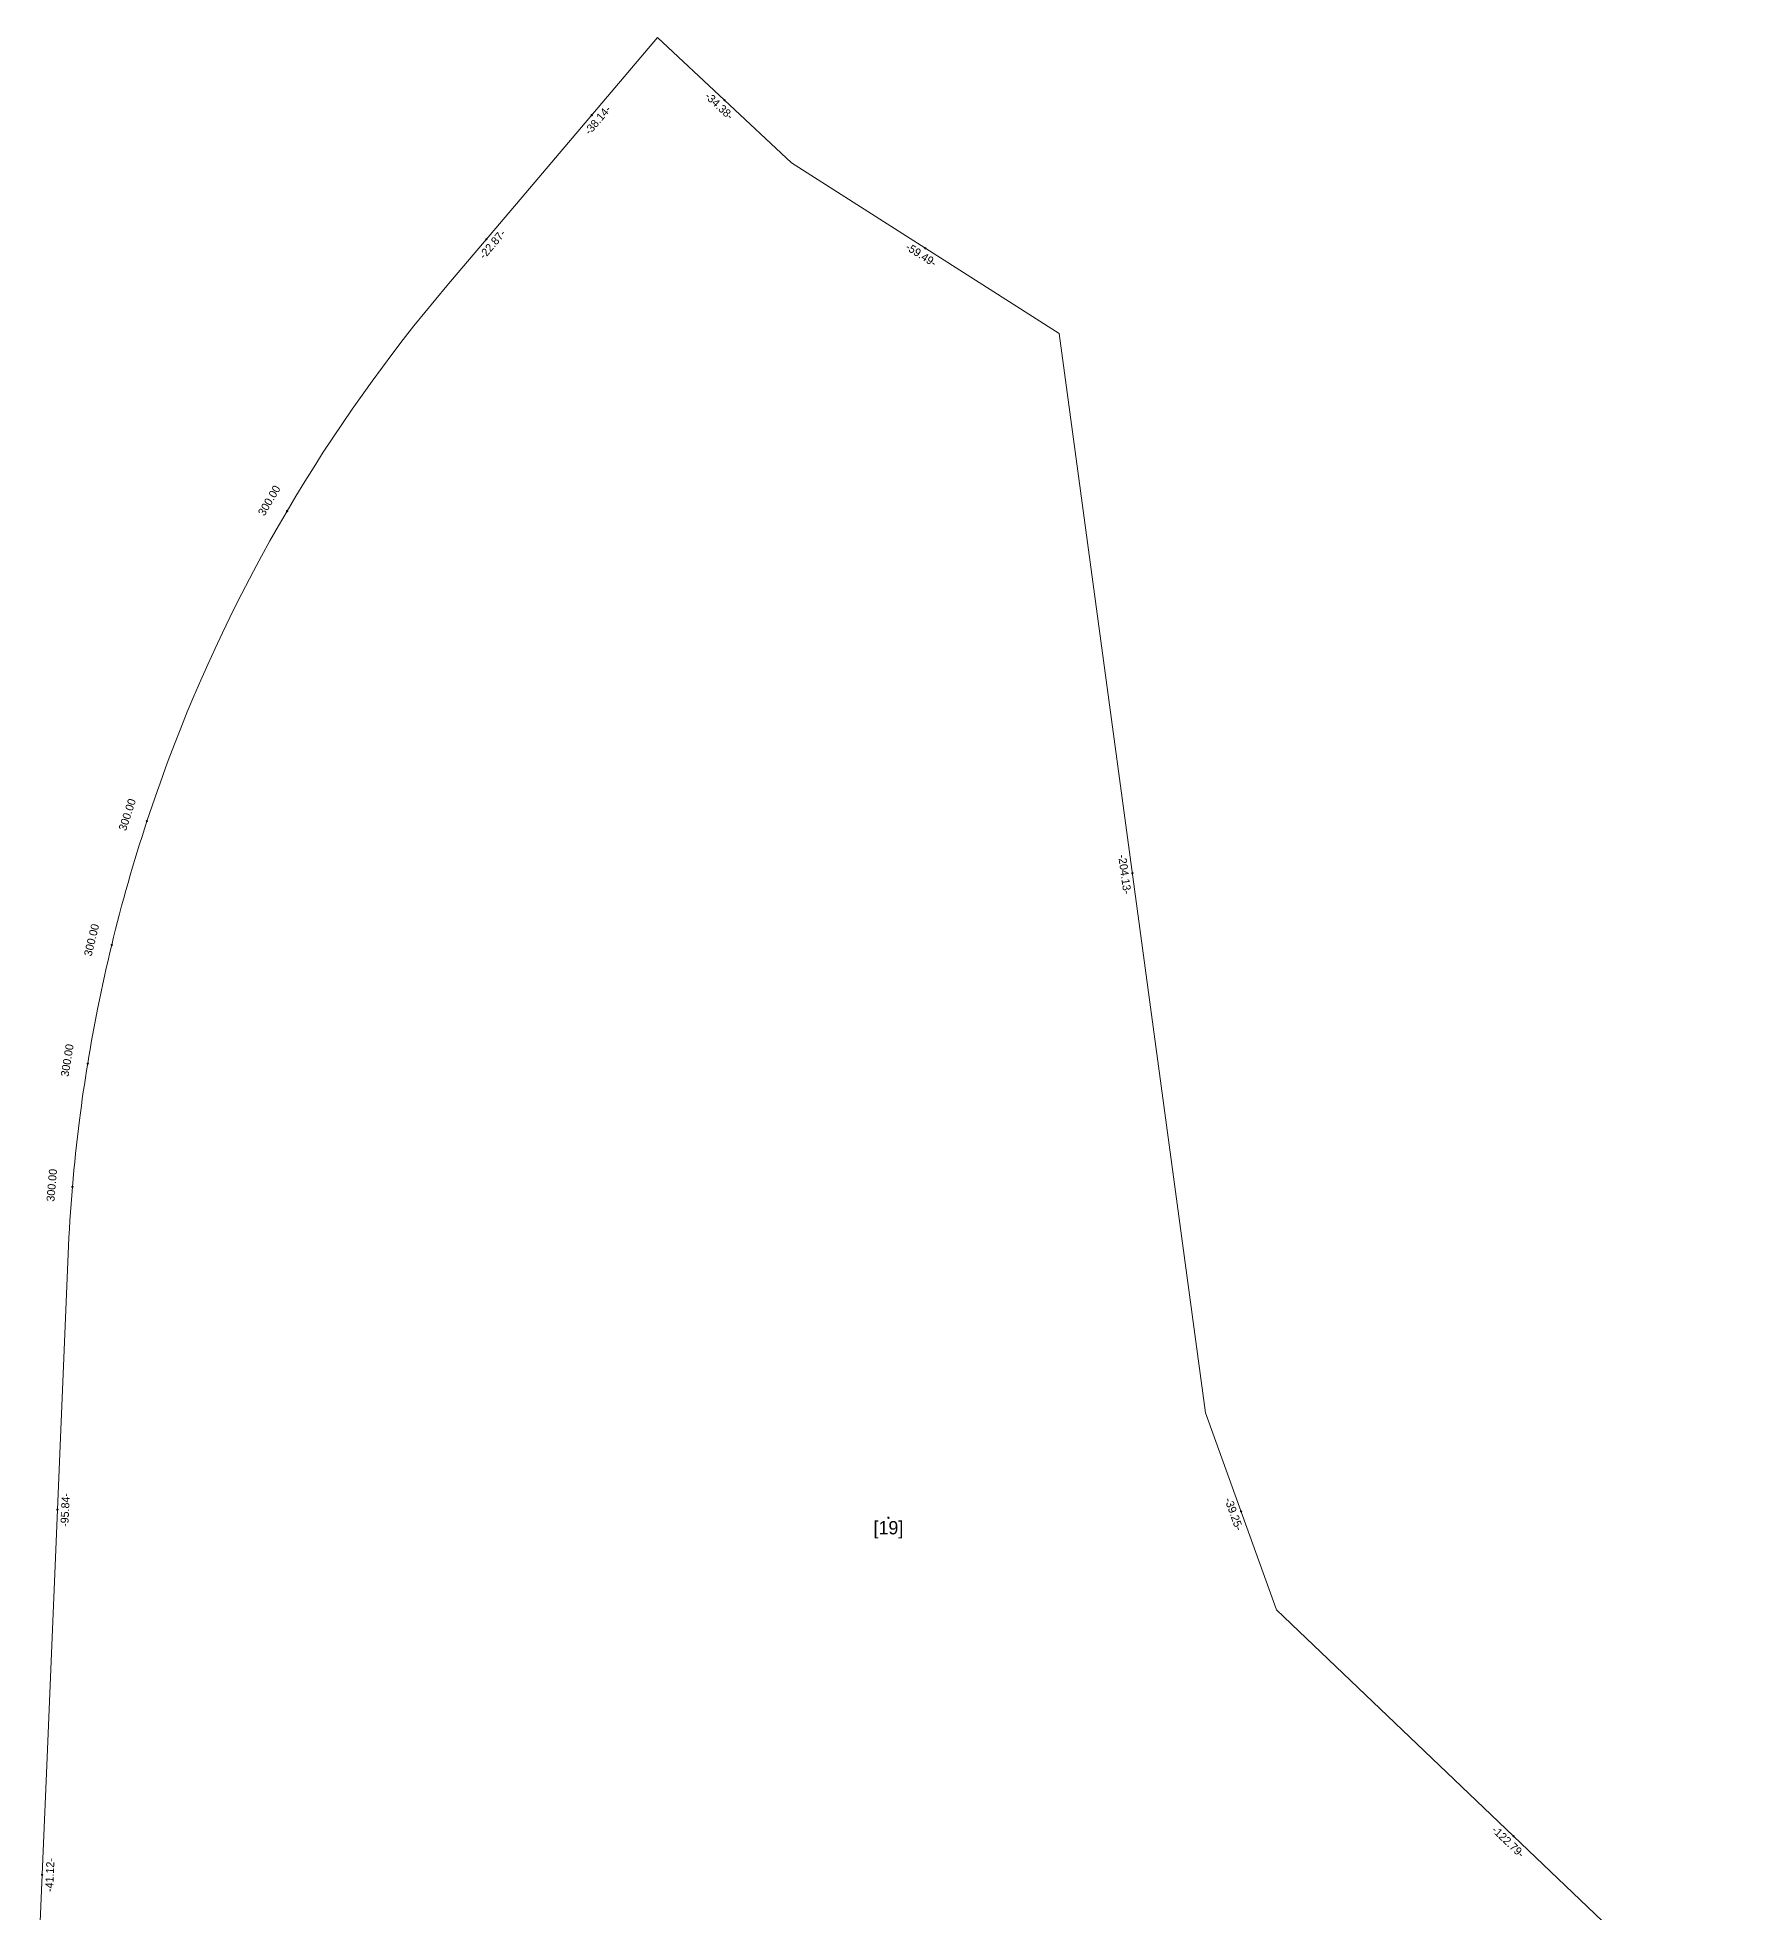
# Model space of a CAD drawing. Extents: x 197107 to 198911, y 664738 to 665947.
# Drawn here: x 197422.2 to 197743.2, y 665534.7 to 665886.1 of the extents above; entities that cross this region are included whole.
import ezdxf
from ezdxf.enums import TextEntityAlignment as Align

# ---------------------------------------------------------------- set-up
doc = ezdxf.new("R2010")
doc.units = 0
doc.header["$LTSCALE"] = 12.5
doc.header["$MEASUREMENT"] = 0
doc.layers.get('0').update_dxf_attribs({"lineweight": 0})
for name, color, linetype, lineweight in [('C1602_0', 1, 'Continuous', 0), ('C1603_0', 1, 'Continuous', 0), ('C1609_0', 1, 'Continuous', 0)]:
    doc.layers.add(name, color=color, linetype=linetype, lineweight=lineweight)
doc.styles.add('TAZAR_HEBTXT', font='HEBTXT.SHX')

# ---------------------------------------------------------------- blocks, each defined once
blk = doc.blocks.new('C1603')
blk.add_circle((0, 0), 0.1)
at = {"color": 1, "style": 'TAZAR_HEBTXT'}
blk.add_attdef('CROSS', text='', height=5, dxfattribs=at).set_placement((-0.03, 1.75), align=Align.MIDDLE)
at = {"style": 'TAZAR_HEBTXT'}
blk.add_attdef('PARCEL_NAME', text='', height=2, dxfattribs=at).set_placement((-0.03, 1.75), align=Align.MIDDLE)
at = {"style": 'TAZAR_HEBTXT', "flags": 1}
for tag, p in [('PARCEL_STATUS', (0, -1.81)), ('PARCEL_SOURCE', (0, -4.76)), ('LEGAL_AREA', (0, -7.34)), ('CALC_AREA', (0, -10.15)), ('TABA_PLAN', (0, -17.38)), ('TABA_MIGRASH', (0, -19.9)), ('TABA_YEUD', (0, -22.63)), ('PARCEL_PREVIOUS', (0, -26.48)), ('GUSH_PREVIOUS', (0, -29.25)), ('COMMENT', (0, -32.98))]:
    blk.add_attdef(tag, text='', height=2, dxfattribs=at).set_placement(p, align=Align.MIDDLE)
blk.add_attdef('GUSH', (-2.8, -14.16), '', height=2, dxfattribs=at)
blk = doc.blocks.new('C1609')
blk.add_circle((0, 0), 0.1)
at = {"style": 'TAZAR_HEBTXT'}
for tag, p in [('RADIUS', (0.05, 3.11)), ('CALC_LENGTH', (0, 1.26)), ('LEGAL_LENGTH', (0, -1.15)), ('LINE_NAME', (-0.04, -3.3))]:
    blk.add_attdef(tag, text='', height=1.2, dxfattribs=at).set_placement(p, align=Align.MIDDLE)
at = {"style": 'TAZAR_HEBTXT', "flags": 1}
for tag, p in [('TOPO', (-0.07, -5.23)), ('COMMENT', (-0.07, -6.85))]:
    blk.add_attdef(tag, text='', height=1.2, dxfattribs=at).set_placement(p, align=Align.MIDDLE)

msp = doc.modelspace()

# ---------------------------------------------------------------- linework, layer by layer
at = {"layer": 'C1602_0'}
msp.add_lwpolyline([(197743.169, 665506.621), (197654.374, 665591.436), (197641.062, 665628.358), (197613.627, 665830.632), (197563.46, 665862.61), (197538.374, 665886.122), (197513.701, 665857.034), (197498.903, 665839.592, 0.08658285), (197446.695, 665750.657, 0.02013423), (197439.148, 665727.715, 0.02005772), (197433.49, 665704.33, 0.01780812), (197430.048, 665683.246, 0.02102839), (197427.93, 665658.112), (197423.9, 665562.36), (197422.18, 665521.28, -0.00702034)], format="xyb", dxfattribs=at)

# ---------------------------------------------------------------- block references
at = {"layer": 'C1603_0'}
ref = msp.add_blockref('C1603', (197581.630228, 665608.722279), dxfattribs=dict(at, xscale=1.25, yscale=1.25))
ref.add_attrib('PARCEL_NAME', '[19]', dxfattribs={"height": 2.5, "style": 'TAZAR_HEBTXT'}).set_placement((197581.630228, 665606.536364), align=Align.MIDDLE)
at = {"layer": 'C1609_0'}
ref = msp.add_blockref('C1609', (197550.917, 665874.366), dxfattribs=dict(at, xscale=1.25, yscale=1.25, rotation=316.85505664))
ref.add_attrib('LEGAL_LENGTH', '-34.38-', dxfattribs={"height": 1.5, "rotation": 316.85505664, "style": 'TAZAR_HEBTXT'}).set_placement((197549.936689, 665873.320063), align=Align.MIDDLE)
ref = msp.add_blockref('C1609', (197526.0375, 665871.578), dxfattribs=dict(at, xscale=1.25, yscale=1.25, rotation=49.69475063))
ref.add_attrib('LEGAL_LENGTH', '-38.14-', dxfattribs={"height": 1.5, "rotation": 49.69475063, "style": 'TAZAR_HEBTXT'}).set_placement((197527.130719, 665870.650711), align=Align.MIDDLE)
ref = msp.add_blockref('C1609', (197506.302, 665848.313), dxfattribs=dict(at, xscale=1.25, yscale=1.25, rotation=49.68833074))
ref.add_attrib('LEGAL_LENGTH', '-22.87-', dxfattribs={"height": 1.5, "rotation": 49.68833074, "style": 'TAZAR_HEBTXT'}).set_placement((197507.395115, 665847.385588), align=Align.MIDDLE)
ref = msp.add_blockref('C1609', (197588.5435, 665846.621), dxfattribs=dict(at, xscale=1.25, yscale=1.25, rotation=327.48530127))
ref.add_attrib('LEGAL_LENGTH', '-59.49-', dxfattribs={"height": 1.5, "rotation": 327.48530127, "style": 'TAZAR_HEBTXT'}).set_placement((197587.772958, 665845.412175), align=Align.MIDDLE)
ref = msp.add_blockref('C1609', (197468.948877, 665797.384659), dxfattribs=dict(at, xscale=1.25, yscale=1.25, rotation=59.58555429))
ref.add_attrib('RADIUS', '300.00', dxfattribs={"height": 1.5, "rotation": 59.58555429, "style": 'TAZAR_HEBTXT'}).set_placement((197465.592421, 665799.355017), align=Align.MIDDLE)
ref = msp.add_blockref('C1609', (197442.69054, 665739.261977), dxfattribs=dict(at, xscale=1.25, yscale=1.25, rotation=71.79086317999999))
ref.add_attrib('RADIUS', '300.00', dxfattribs={"height": 1.5, "rotation": 71.79086318, "style": 'TAZAR_HEBTXT'}).set_placement((197438.993389, 665740.478191), align=Align.MIDDLE)
ref = msp.add_blockref('C1609', (197627.3445, 665729.495), dxfattribs=dict(at, xscale=1.25, yscale=1.25, rotation=277.72405566))
ref.add_attrib('LEGAL_LENGTH', '-204.13-', dxfattribs={"height": 1.5, "rotation": 277.72405566, "style": 'TAZAR_HEBTXT'}).set_placement((197625.923982, 665729.302331), align=Align.MIDDLE)
ref = msp.add_blockref('C1609', (197436.084475, 665716.079243), dxfattribs=dict(at, xscale=1.25, yscale=1.25, rotation=76.3986735))
ref.add_attrib('RADIUS', '300.00', dxfattribs={"height": 1.5, "rotation": 76.3986735, "style": 'TAZAR_HEBTXT'}).set_placement((197432.301568, 665716.994517), align=Align.MIDDLE)
ref = msp.add_blockref('C1609', (197431.581267, 665693.818648), dxfattribs=dict(at, xscale=1.25, yscale=1.25, rotation=80.72815449))
ref.add_attrib('RADIUS', '300.00', dxfattribs={"height": 1.5, "rotation": 80.72815449, "style": 'TAZAR_HEBTXT'}).set_placement((197427.740059, 665694.445732), align=Align.MIDDLE)
ref = msp.add_blockref('C1609', (197428.724736, 665670.701269), dxfattribs=dict(at, xscale=1.25, yscale=1.25, rotation=85.18316100000001))
ref.add_attrib('RADIUS', '300.00', dxfattribs={"height": 1.5, "rotation": 85.183161, "style": 'TAZAR_HEBTXT'}).set_placement((197424.846425, 665671.028088), align=Align.MIDDLE)
ref = msp.add_blockref('C1609', (197425.915, 665610.236), dxfattribs=dict(at, xscale=1.25, yscale=1.25, rotation=87.58996369))
ref.add_attrib('LEGAL_LENGTH', '-95.84-', dxfattribs={"height": 1.5, "rotation": 87.58996369, "style": 'TAZAR_HEBTXT'}).set_placement((197427.347257, 665610.175719), align=Align.MIDDLE)
ref = msp.add_blockref('C1609', (197647.718, 665609.897), dxfattribs=dict(at, xscale=1.25, yscale=1.25, rotation=289.8264567900001))
ref.add_attrib('LEGAL_LENGTH', '-39.25-', dxfattribs={"height": 1.5, "rotation": 289.82645679, "style": 'TAZAR_HEBTXT'}).set_placement((197646.369449, 665609.410788), align=Align.MIDDLE)
ref = msp.add_blockref('C1609', (197698.7715, 665549.0285), dxfattribs=dict(at, xscale=1.25, yscale=1.25, rotation=316.31327266))
ref.add_attrib('LEGAL_LENGTH', '-122.79-', dxfattribs={"height": 1.5, "rotation": 316.31327266, "style": 'TAZAR_HEBTXT'}).set_placement((197697.781343, 665547.991879), align=Align.MIDDLE)
ref = msp.add_blockref('C1609', (197423.04, 665541.82), dxfattribs=dict(at, xscale=1.25, yscale=1.25, rotation=87.60245341))
ref.add_attrib('LEGAL_LENGTH', '-41.12-', dxfattribs={"height": 1.5, "rotation": 87.60245341, "style": 'TAZAR_HEBTXT'}).set_placement((197424.47227, 665541.760032), align=Align.MIDDLE)

doc.saveas('drawing.dxf')
